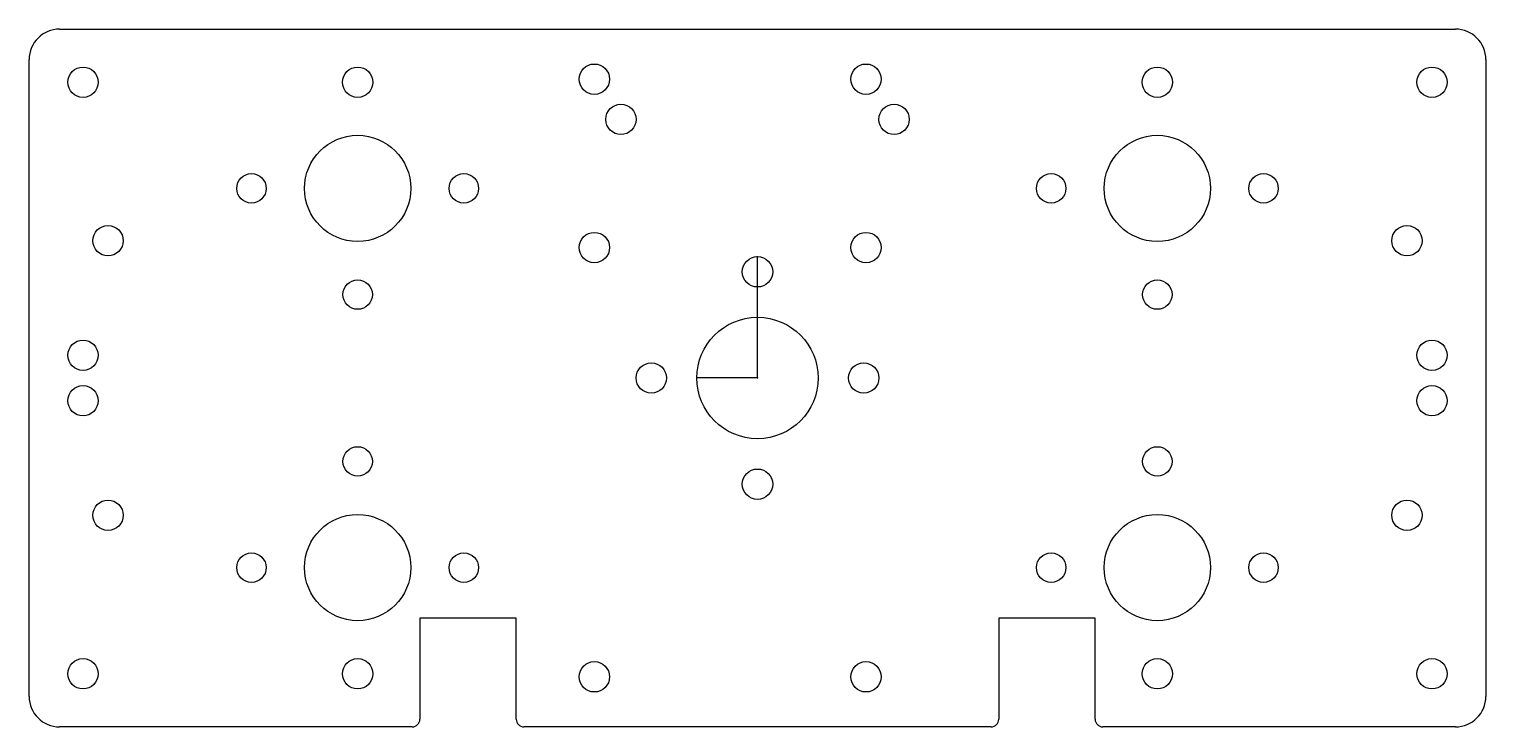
# Model space of a CAD drawing. Header units: millimetres. Extents: x -48 to 48, y -23 to 23.
import ezdxf

# ---------------------------------------------------------------- set-up
doc = ezdxf.new("R2010")
doc.units = ezdxf.units.MM
doc.header["$PDSIZE"] = -1

msp = doc.modelspace()

# ---------------------------------------------------------------- linework, layer by layer
at = {"color": 7, "linetype": 'Continuous', "lineweight": 25}
for p, q in [((-46, 23), (46, 23)), ((-48, -21), (-48, 21)), ((48, 21), (48, -21)), ((-15.896, -15.84), (-22.25, -15.84)), ((-22.25, -15.84), (-22.25, -22.5)), ((-15.896, -22.5), (-15.896, -15.84)), ((22.25, -15.84), (15.896, -15.84)), ((15.896, -15.84), (15.896, -22.5)), ((22.25, -22.5), (22.25, -15.84)), ((-22.75, -23), (-46, -23)), ((15.396, -23), (-15.396, -23)), ((46, -23), (22.75, -23))]:
    msp.add_line(p, q, dxfattribs=at)
at = {"color": 7, "linetype": 'Continuous'}
for q in [(0, 8.026), (-4.013, 0)]:
    msp.add_line((0, 0), q, dxfattribs=at)
at = {"color": 7, "linetype": 'Continuous', "lineweight": 25}
for centre, radius in [((-44.45, 19.5), 1), ((-26.35, 19.5), 1), ((-10.75, 19.7), 1), ((7.15, 19.7), 1), ((26.35, 19.5), 1), ((44.45, 19.5), 1), ((-9, 17.05), 1), ((9, 17.05), 1), ((-26.35, 12.5), 3.5), ((26.35, 12.5), 3.5), ((-33.35, 12.5), 0.971), ((-19.35, 12.5), 0.971), ((19.35, 12.5), 0.971), ((33.35, 12.5), 0.971), ((-42.8, 9.05), 1), ((42.8, 9.05), 1), ((-10.75, 8.6), 1), ((7.15, 8.6), 1), ((0, 7), 1), ((-26.35, 5.5), 0.971), ((26.35, 5.5), 0.971), ((0, 0), 4), ((-44.45, 1.5), 1), ((44.45, 1.5), 1), ((-7, 0), 1), ((7, 0), 1), ((-44.45, -1.5), 1), ((44.45, -1.5), 1), ((-26.35, -5.5), 0.971), ((26.35, -5.5), 0.971), ((0, -7), 1), ((-42.8, -9.05), 1), ((42.8, -9.05), 1), ((-26.35, -12.5), 3.5), ((26.35, -12.5), 3.5), ((-33.35, -12.5), 0.971), ((-19.35, -12.5), 0.971), ((19.35, -12.5), 0.971), ((33.35, -12.5), 0.971), ((-44.45, -19.5), 1), ((-26.35, -19.5), 1), ((-10.75, -19.7), 1), ((7.15, -19.7), 1), ((26.35, -19.5), 1), ((44.45, -19.5), 1)]:
    msp.add_circle(centre, radius, dxfattribs=at)
for centre, radius, start, end in [((-46, 21), 2, 90, 180), ((46, 21), 2, 0, 90), ((-46, -21), 2, 180, 270), ((46, -21), 2, 270, 0), ((-22.75, -22.5), 0.5, 270, 0), ((-15.396, -22.5), 0.5, 180, 270), ((15.396, -22.5), 0.5, 270, 360), ((22.75, -22.5), 0.5, 180, 270)]:
    msp.add_arc(centre, radius, start, end, dxfattribs=at)
at = {"color": 7, "linetype": 'Continuous'}
msp.add_point((0, 0), dxfattribs=at)

doc.saveas('drawing.dxf')
